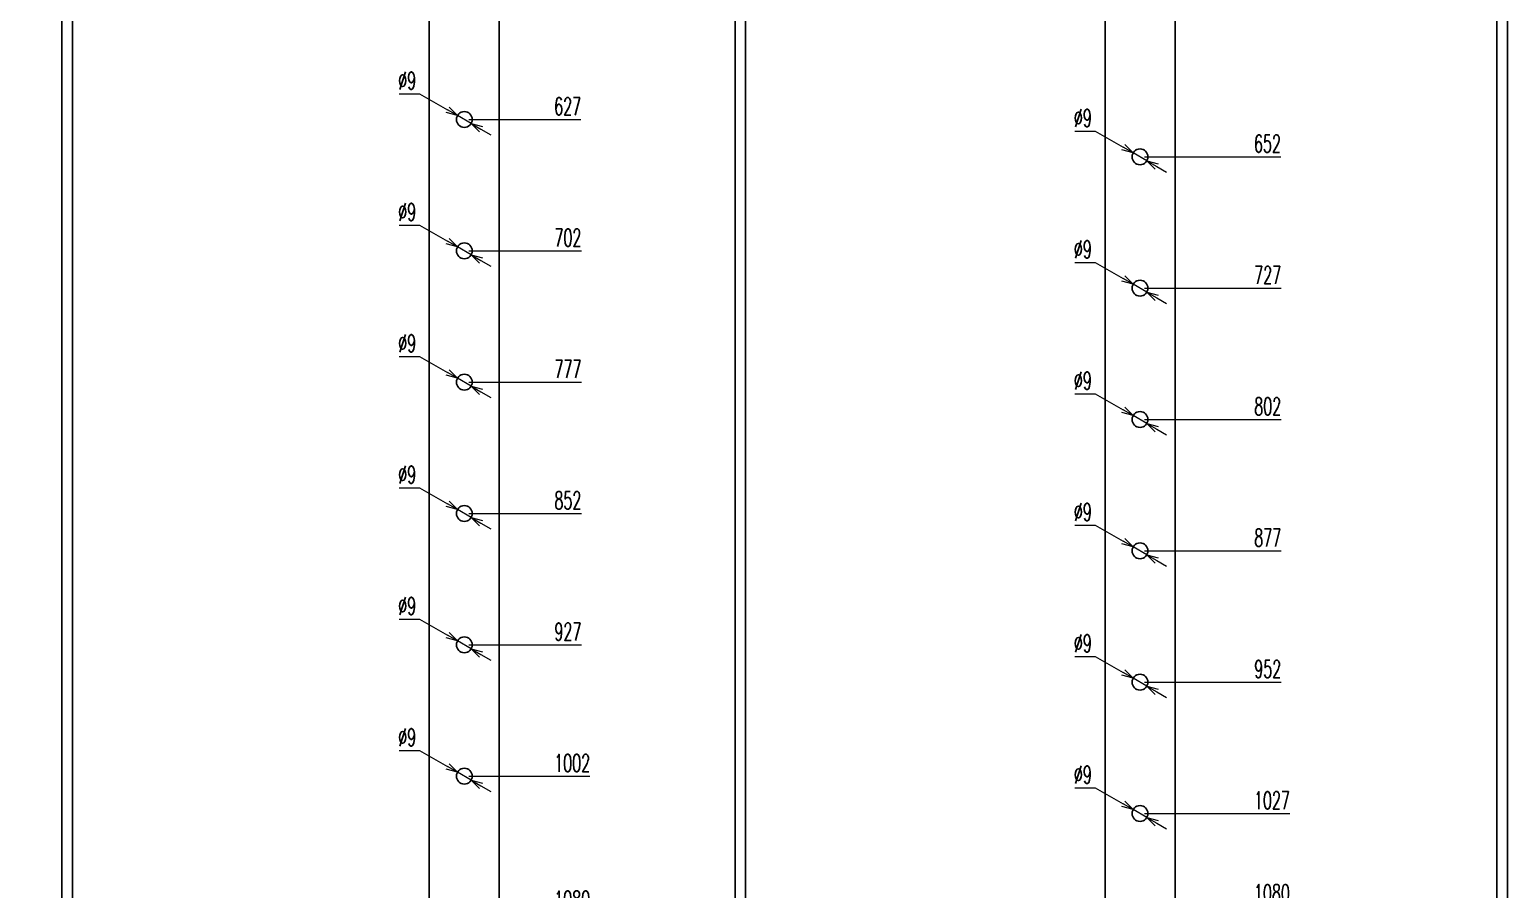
# Model space of a CAD drawing. Header units: millimetres. Extents: x 173893 to 258446, y -176540 to -123824.
# Drawn here: x 194431 to 195276, y -168520 to -168029 of the extents above; entities that cross this region are included whole.
import ezdxf

# ---------------------------------------------------------------- set-up
doc = ezdxf.new("R2010")
doc.units = ezdxf.units.MM
doc.header["$LTSCALE"] = 3
doc.layers.add('@.DM. NÉT CHÍNH', color=7, linetype='Continuous')
doc.styles.add('Ann_w01', font='romans.shx', dxfattribs={"width": 0.6, "bigfont": 'chineset.shx'})
doc.dimstyles.new('Dim 01_SC05', dxfattribs={"dimscale": 5, "dimtxt": 2, "dimasz": 1.3, "dimexe": 0.5, "dimexo": 0.5, "dimgap": 0.5, "dimtad": 1, "dimtoh": 1, "dimdec": 1, "dimzin": 12, "dimdsep": 46, "dimtxsty": 'Ann_w01', "dimblk": 'OPEN30', "dimcen": 1.5, "dimclrd": 6, "dimclre": 6, "dimclrt": 3, "dimadec": 1, "dimazin": 3, "dimtm": 1e-09, "dimtfac": 1, "dimtdec": 1, "dimtmove": 0, "dimatfit": 3, "dimldrblk": 'OPEN30', "dimfxl": 1, "dimtolj": 1, "dimlwd": 20, "dimlwe": 20, "dimarcsym": 0})

# ---------------------------------------------------------------- blocks, each defined once
blk = doc.blocks.new('*D811')
at = {"layer": '@.DM. NÉT CHÍNH', "color": 6, "linetype": 'Continuous', "lineweight": 20, "transparency": 16777216}
blk.add_line((194702.13, -168618.72), (194751.42, -168618.72), dxfattribs=at)
at = {"layer": 'Defpoints', "color": 0, "linetype": 'Continuous', "transparency": 16777216}
for p in [(194679.63, -167453.72), (194699.63, -168618.72), (194728.63, -168618.72)]:
    blk.add_point(p, dxfattribs=at)
at = {"layer": '@.DM. NÉT CHÍNH', "color": 3, "linetype": 'Continuous', "transparency": 16777216, "insert": (194741.27, -168611.22), "char_height": 10, "attachment_point": 5, "style": 'Ann_w01'}
blk.add_mtext('\\A1;1165', dxfattribs=at)
blk = doc.blocks.new('_Open30')
at = {"color": 0, "linetype": 'ByBlock', "lineweight": -2}
for p, q in [((-1, 0.27), (0, 0)), ((0, 0), (-1, -0.27)), ((0, 0), (-1, 0))]:
    blk.add_line(p, q, dxfattribs=at)
blk = doc.blocks.new('*D812')
at = {"layer": '@.DM. NÉT CHÍNH', "color": 6, "linetype": 'Continuous', "lineweight": 20, "transparency": 16777216}
blk.add_line((194682.13, -168598.72), (194751.42, -168598.72), dxfattribs=at)
at = {"layer": 'Defpoints', "color": 0, "linetype": 'Continuous', "transparency": 16777216}
for p in [(194679.63, -167453.72), (194679.63, -168598.72), (194728.63, -168598.72)]:
    blk.add_point(p, dxfattribs=at)
at = {"layer": '@.DM. NÉT CHÍNH', "color": 3, "linetype": 'Continuous', "transparency": 16777216, "insert": (194741.27, -168591.22), "char_height": 10, "attachment_point": 5, "style": 'Ann_w01'}
blk.add_mtext('\\A1;1145', dxfattribs=at)
blk = doc.blocks.new('*D813')
at = {"layer": '@.DM. NÉT CHÍNH', "color": 6, "linetype": 'Continuous', "lineweight": 20, "transparency": 16777216}
blk.add_line((194702.13, -168564.72), (194749.7, -168564.72), dxfattribs=at)
at = {"layer": 'Defpoints', "color": 0, "linetype": 'Continuous', "transparency": 16777216}
for p in [(194679.63, -167453.72), (194699.63, -168564.72), (194728.63, -168564.72)]:
    blk.add_point(p, dxfattribs=at)
at = {"layer": '@.DM. NÉT CHÍNH', "color": 3, "linetype": 'Continuous', "transparency": 16777216, "insert": (194740.42, -168557.22), "char_height": 10, "attachment_point": 5, "style": 'Ann_w01'}
blk.add_mtext('\\A1;1111', dxfattribs=at)
blk = doc.blocks.new('*D814')
at = {"layer": '@.DM. NÉT CHÍNH', "color": 6, "linetype": 'Continuous', "lineweight": 20, "transparency": 16777216}
blk.add_line((194702.13, -168533.72), (194751.42, -168533.72), dxfattribs=at)
at = {"layer": 'Defpoints', "color": 0, "linetype": 'Continuous', "transparency": 16777216}
for p in [(194679.63, -167453.72), (194699.63, -168533.72), (194728.63, -168533.72)]:
    blk.add_point(p, dxfattribs=at)
at = {"layer": '@.DM. NÉT CHÍNH', "color": 3, "linetype": 'Continuous', "transparency": 16777216, "insert": (194741.27, -168526.22), "char_height": 10, "attachment_point": 5, "style": 'Ann_w01'}
blk.add_mtext('\\A1;1080', dxfattribs=at)
blk = doc.blocks.new('*D815')
at = {"layer": '@.DM. NÉT CHÍNH', "color": 6, "linetype": 'Continuous', "lineweight": 20, "transparency": 16777216}
blk.add_line((194682.13, -168455.72), (194751.42, -168455.72), dxfattribs=at)
at = {"layer": 'Defpoints', "color": 0, "linetype": 'Continuous', "transparency": 16777216}
for p in [(194679.63, -167453.72), (194679.63, -168455.72), (194728.63, -168455.72)]:
    blk.add_point(p, dxfattribs=at)
at = {"layer": '@.DM. NÉT CHÍNH', "color": 3, "linetype": 'Continuous', "transparency": 16777216, "insert": (194741.27, -168448.22), "char_height": 10, "attachment_point": 5, "style": 'Ann_w01'}
blk.add_mtext('\\A1;1002', dxfattribs=at)
blk = doc.blocks.new('*D816')
at = {"layer": '@.DM. NÉT CHÍNH', "color": 6, "linetype": 'Continuous', "lineweight": 20, "transparency": 16777216}
blk.add_line((194682.13, -168380.72), (194746.56, -168380.72), dxfattribs=at)
at = {"layer": 'Defpoints', "color": 0, "linetype": 'Continuous', "transparency": 16777216}
for p in [(194679.63, -167453.72), (194679.63, -168380.72), (194728.63, -168380.72)]:
    blk.add_point(p, dxfattribs=at)
at = {"layer": '@.DM. NÉT CHÍNH', "color": 3, "linetype": 'Continuous', "transparency": 16777216, "insert": (194738.84, -168373.22), "char_height": 10, "attachment_point": 5, "style": 'Ann_w01'}
blk.add_mtext('\\A1;927', dxfattribs=at)
blk = doc.blocks.new('*D817')
at = {"layer": '@.DM. NÉT CHÍNH', "color": 6, "linetype": 'Continuous', "lineweight": 20, "transparency": 16777216}
blk.add_line((194682.13, -168305.72), (194746.56, -168305.72), dxfattribs=at)
at = {"layer": 'Defpoints', "color": 0, "linetype": 'Continuous', "transparency": 16777216}
for p in [(194679.63, -167453.72), (194679.63, -168305.72), (194728.63, -168305.72)]:
    blk.add_point(p, dxfattribs=at)
at = {"layer": '@.DM. NÉT CHÍNH', "color": 3, "linetype": 'Continuous', "transparency": 16777216, "insert": (194738.84, -168298.22), "char_height": 10, "attachment_point": 5, "style": 'Ann_w01'}
blk.add_mtext('\\A1;852', dxfattribs=at)
blk = doc.blocks.new('*D818')
at = {"layer": '@.DM. NÉT CHÍNH', "color": 6, "linetype": 'Continuous', "lineweight": 20, "transparency": 16777216}
blk.add_line((194682.13, -168230.72), (194746.56, -168230.72), dxfattribs=at)
at = {"layer": 'Defpoints', "color": 0, "linetype": 'Continuous', "transparency": 16777216}
for p in [(194679.63, -167453.72), (194679.63, -168230.72), (194728.63, -168230.72)]:
    blk.add_point(p, dxfattribs=at)
at = {"layer": '@.DM. NÉT CHÍNH', "color": 3, "linetype": 'Continuous', "transparency": 16777216, "insert": (194738.84, -168223.22), "char_height": 10, "attachment_point": 5, "style": 'Ann_w01'}
blk.add_mtext('\\A1;777', dxfattribs=at)
blk = doc.blocks.new('*D819')
at = {"layer": '@.DM. NÉT CHÍNH', "color": 6, "linetype": 'Continuous', "lineweight": 20, "transparency": 16777216}
blk.add_line((194682.13, -168155.72), (194746.56, -168155.72), dxfattribs=at)
at = {"layer": 'Defpoints', "color": 0, "linetype": 'Continuous', "transparency": 16777216}
for p in [(194679.63, -167453.72), (194679.63, -168155.72), (194728.63, -168155.72)]:
    blk.add_point(p, dxfattribs=at)
at = {"layer": '@.DM. NÉT CHÍNH', "color": 3, "linetype": 'Continuous', "transparency": 16777216, "insert": (194738.84, -168148.22), "char_height": 10, "attachment_point": 5, "style": 'Ann_w01'}
blk.add_mtext('\\A1;702', dxfattribs=at)
blk = doc.blocks.new('*D820')
at = {"layer": '@.DM. NÉT CHÍNH', "color": 6, "linetype": 'Continuous', "lineweight": 20, "transparency": 16777216}
blk.add_line((194682.13, -168080.72), (194746.27, -168080.72), dxfattribs=at)
at = {"layer": 'Defpoints', "color": 0, "linetype": 'Continuous', "transparency": 16777216}
for p in [(194679.63, -167453.72), (194679.63, -168080.72), (194728.63, -168080.72)]:
    blk.add_point(p, dxfattribs=at)
at = {"layer": '@.DM. NÉT CHÍNH', "color": 3, "linetype": 'Continuous', "transparency": 16777216, "insert": (194738.7, -168073.22), "char_height": 10, "attachment_point": 5, "style": 'Ann_w01'}
blk.add_mtext('\\A1;627', dxfattribs=at)
blk = doc.blocks.new('*D828')
at = {"layer": '@.DM. NÉT CHÍNH', "color": 6, "linetype": 'Continuous', "lineweight": 20, "transparency": 16777216}
blk.add_line((195088.33, -168627.05), (195151.38, -168627.05), dxfattribs=at)
at = {"layer": 'Defpoints', "color": 0, "linetype": 'Continuous', "transparency": 16777216}
for p in [(195065.83, -167450.05), (195085.83, -168627.05), (195128.59, -168627.05)]:
    blk.add_point(p, dxfattribs=at)
at = {"layer": '@.DM. NÉT CHÍNH', "color": 3, "linetype": 'Continuous', "transparency": 16777216, "insert": (195141.24, -168619.55), "char_height": 10, "attachment_point": 5, "style": 'Ann_w01'}
blk.add_mtext('\\A1;1177', dxfattribs=at)
blk = doc.blocks.new('*D829')
at = {"layer": '@.DM. NÉT CHÍNH', "color": 6, "linetype": 'Continuous', "lineweight": 20, "transparency": 16777216}
blk.add_line((195068.33, -168607.05), (195151.38, -168607.05), dxfattribs=at)
at = {"layer": 'Defpoints', "color": 0, "linetype": 'Continuous', "transparency": 16777216}
for p in [(195065.83, -167450.05), (195065.83, -168607.05), (195128.59, -168607.05)]:
    blk.add_point(p, dxfattribs=at)
at = {"layer": '@.DM. NÉT CHÍNH', "color": 3, "linetype": 'Continuous', "transparency": 16777216, "insert": (195141.24, -168599.55), "char_height": 10, "attachment_point": 5, "style": 'Ann_w01'}
blk.add_mtext('\\A1;1157', dxfattribs=at)
blk = doc.blocks.new('*D830')
at = {"layer": '@.DM. NÉT CHÍNH', "color": 6, "linetype": 'Continuous', "lineweight": 20, "transparency": 16777216}
blk.add_line((195088.33, -168582.05), (195151.38, -168582.05), dxfattribs=at)
at = {"layer": 'Defpoints', "color": 0, "linetype": 'Continuous', "transparency": 16777216}
for p in [(195065.83, -167450.05), (195085.83, -168582.05), (195128.59, -168582.05)]:
    blk.add_point(p, dxfattribs=at)
at = {"layer": '@.DM. NÉT CHÍNH', "color": 3, "linetype": 'Continuous', "transparency": 16777216, "insert": (195141.24, -168574.55), "char_height": 10, "attachment_point": 5, "style": 'Ann_w01'}
blk.add_mtext('\\A1;1132', dxfattribs=at)
blk = doc.blocks.new('*D831')
at = {"layer": '@.DM. NÉT CHÍNH', "color": 6, "linetype": 'Continuous', "lineweight": 20, "transparency": 16777216}
blk.add_line((195088.33, -168530.05), (195151.38, -168530.05), dxfattribs=at)
at = {"layer": 'Defpoints', "color": 0, "linetype": 'Continuous', "transparency": 16777216}
for p in [(195065.83, -167450.05), (195085.83, -168530.05), (195128.59, -168530.05)]:
    blk.add_point(p, dxfattribs=at)
at = {"layer": '@.DM. NÉT CHÍNH', "color": 3, "linetype": 'Continuous', "transparency": 16777216, "insert": (195141.24, -168522.55), "char_height": 10, "attachment_point": 5, "style": 'Ann_w01'}
blk.add_mtext('\\A1;1080', dxfattribs=at)
blk = doc.blocks.new('*D832')
at = {"layer": '@.DM. NÉT CHÍNH', "color": 6, "linetype": 'Continuous', "lineweight": 20, "transparency": 16777216}
blk.add_line((195068.33, -168477.05), (195151.38, -168477.05), dxfattribs=at)
at = {"layer": 'Defpoints', "color": 0, "linetype": 'Continuous', "transparency": 16777216}
for p in [(195065.83, -167450.05), (195065.83, -168477.05), (195128.59, -168477.05)]:
    blk.add_point(p, dxfattribs=at)
at = {"layer": '@.DM. NÉT CHÍNH', "color": 3, "linetype": 'Continuous', "transparency": 16777216, "insert": (195141.24, -168469.55), "char_height": 10, "attachment_point": 5, "style": 'Ann_w01'}
blk.add_mtext('\\A1;1027', dxfattribs=at)
blk = doc.blocks.new('*D833')
at = {"layer": '@.DM. NÉT CHÍNH', "color": 6, "linetype": 'Continuous', "lineweight": 20, "transparency": 16777216}
blk.add_line((195068.33, -168402.05), (195146.52, -168402.05), dxfattribs=at)
at = {"layer": 'Defpoints', "color": 0, "linetype": 'Continuous', "transparency": 16777216}
for p in [(195065.83, -167450.05), (195065.83, -168402.05), (195128.59, -168402.05)]:
    blk.add_point(p, dxfattribs=at)
at = {"layer": '@.DM. NÉT CHÍNH', "color": 3, "linetype": 'Continuous', "transparency": 16777216, "insert": (195138.81, -168394.55), "char_height": 10, "attachment_point": 5, "style": 'Ann_w01'}
blk.add_mtext('\\A1;952', dxfattribs=at)
blk = doc.blocks.new('*D834')
at = {"layer": '@.DM. NÉT CHÍNH', "color": 6, "linetype": 'Continuous', "lineweight": 20, "transparency": 16777216}
blk.add_line((195068.33, -168327.05), (195146.52, -168327.05), dxfattribs=at)
at = {"layer": 'Defpoints', "color": 0, "linetype": 'Continuous', "transparency": 16777216}
for p in [(195065.83, -167450.05), (195065.83, -168327.05), (195128.59, -168327.05)]:
    blk.add_point(p, dxfattribs=at)
at = {"layer": '@.DM. NÉT CHÍNH', "color": 3, "linetype": 'Continuous', "transparency": 16777216, "insert": (195138.81, -168319.55), "char_height": 10, "attachment_point": 5, "style": 'Ann_w01'}
blk.add_mtext('\\A1;877', dxfattribs=at)
blk = doc.blocks.new('*D835')
at = {"layer": '@.DM. NÉT CHÍNH', "color": 6, "linetype": 'Continuous', "lineweight": 20, "transparency": 16777216}
blk.add_line((195068.33, -168252.05), (195146.52, -168252.05), dxfattribs=at)
at = {"layer": 'Defpoints', "color": 0, "linetype": 'Continuous', "transparency": 16777216}
for p in [(195065.83, -167450.05), (195065.83, -168252.05), (195128.59, -168252.05)]:
    blk.add_point(p, dxfattribs=at)
at = {"layer": '@.DM. NÉT CHÍNH', "color": 3, "linetype": 'Continuous', "transparency": 16777216, "insert": (195138.81, -168244.55), "char_height": 10, "attachment_point": 5, "style": 'Ann_w01'}
blk.add_mtext('\\A1;802', dxfattribs=at)
blk = doc.blocks.new('*D836')
at = {"layer": '@.DM. NÉT CHÍNH', "color": 6, "linetype": 'Continuous', "lineweight": 20, "transparency": 16777216}
blk.add_line((195068.33, -168177.05), (195146.52, -168177.05), dxfattribs=at)
at = {"layer": 'Defpoints', "color": 0, "linetype": 'Continuous', "transparency": 16777216}
for p in [(195065.83, -167450.05), (195065.83, -168177.05), (195128.59, -168177.05)]:
    blk.add_point(p, dxfattribs=at)
at = {"layer": '@.DM. NÉT CHÍNH', "color": 3, "linetype": 'Continuous', "transparency": 16777216, "insert": (195138.81, -168169.55), "char_height": 10, "attachment_point": 5, "style": 'Ann_w01'}
blk.add_mtext('\\A1;727', dxfattribs=at)
blk = doc.blocks.new('*D837')
at = {"layer": '@.DM. NÉT CHÍNH', "color": 6, "linetype": 'Continuous', "lineweight": 20, "transparency": 16777216}
blk.add_line((195068.33, -168102.05), (195146.24, -168102.05), dxfattribs=at)
at = {"layer": 'Defpoints', "color": 0, "linetype": 'Continuous', "transparency": 16777216}
for p in [(195065.83, -167450.05), (195065.83, -168102.05), (195128.59, -168102.05)]:
    blk.add_point(p, dxfattribs=at)
at = {"layer": '@.DM. NÉT CHÍNH', "color": 3, "linetype": 'Continuous', "transparency": 16777216, "insert": (195138.66, -168094.55), "char_height": 10, "attachment_point": 5, "style": 'Ann_w01'}
blk.add_mtext('\\A1;652', dxfattribs=at)
blk = doc.blocks.new('*D873')
at = {"layer": '@.DM. NÉT CHÍNH', "color": 6, "linetype": 'Continuous', "lineweight": 20, "transparency": 16777216}
for p, q in [((195028.59, -168462.38), (195040.23, -168462.38)), ((195040.23, -168462.38), (195056.28, -168471.58)), ((195069.73, -168479.28), (195061.92, -168474.81)), ((195075.37, -168482.51), (195081.01, -168485.74))]:
    blk.add_line(p, q, dxfattribs=at)
at = {"layer": 'Defpoints', "color": 0, "linetype": 'Continuous', "transparency": 16777216}
for p in [(195061.92, -168474.81), (195069.73, -168479.28)]:
    blk.add_point(p, dxfattribs=at)
at = {"layer": '@.DM. NÉT CHÍNH', "color": 6, "linetype": 'Continuous', "lineweight": 20, "transparency": 16777216, "xscale": 6.5, "yscale": 6.5, "zscale": 6.5}
for p, rotation in [((195061.92, -168474.81), 330.1978940655118), ((195069.73, -168479.28), 150.1978940655118)]:
    blk.add_blockref('_Open30', p, dxfattribs=dict(at, rotation=rotation))
at = {"layer": '@.DM. NÉT CHÍNH', "color": 3, "linetype": 'Continuous', "transparency": 16777216, "insert": (195033.16, -168454.88), "char_height": 10, "attachment_point": 5, "style": 'Ann_w01'}
blk.add_mtext('\\A1;∅9', dxfattribs=at)
blk = doc.blocks.new('*D874')
at = {"layer": '@.DM. NÉT CHÍNH', "color": 6, "linetype": 'Continuous', "lineweight": 20, "transparency": 16777216}
for p, q in [((195028.59, -168387.38), (195040.23, -168387.38)), ((195040.23, -168387.38), (195056.28, -168396.58)), ((195069.73, -168404.28), (195061.92, -168399.81)), ((195075.37, -168407.51), (195081.01, -168410.74))]:
    blk.add_line(p, q, dxfattribs=at)
at = {"layer": 'Defpoints', "color": 0, "linetype": 'Continuous', "transparency": 16777216}
for p in [(195061.92, -168399.81), (195069.73, -168404.28)]:
    blk.add_point(p, dxfattribs=at)
at = {"layer": '@.DM. NÉT CHÍNH', "color": 6, "linetype": 'Continuous', "lineweight": 20, "transparency": 16777216, "xscale": 6.5, "yscale": 6.5, "zscale": 6.5}
for p, rotation in [((195061.92, -168399.81), 330.1978940663844), ((195069.73, -168404.28), 150.1978940663844)]:
    blk.add_blockref('_Open30', p, dxfattribs=dict(at, rotation=rotation))
at = {"layer": '@.DM. NÉT CHÍNH', "color": 3, "linetype": 'Continuous', "transparency": 16777216, "insert": (195033.16, -168379.88), "char_height": 10, "attachment_point": 5, "style": 'Ann_w01'}
blk.add_mtext('\\A1;∅9', dxfattribs=at)
blk = doc.blocks.new('*D875')
at = {"layer": '@.DM. NÉT CHÍNH', "color": 6, "linetype": 'Continuous', "lineweight": 20, "transparency": 16777216}
for p, q in [((195028.59, -168312.38), (195040.23, -168312.38)), ((195040.23, -168312.38), (195056.28, -168321.58)), ((195069.73, -168329.28), (195061.92, -168324.81)), ((195075.37, -168332.51), (195081.01, -168335.74))]:
    blk.add_line(p, q, dxfattribs=at)
at = {"layer": 'Defpoints', "color": 0, "linetype": 'Continuous', "transparency": 16777216}
for p in [(195061.92, -168324.81), (195069.73, -168329.28)]:
    blk.add_point(p, dxfattribs=at)
at = {"layer": '@.DM. NÉT CHÍNH', "color": 6, "linetype": 'Continuous', "lineweight": 20, "transparency": 16777216, "xscale": 6.5, "yscale": 6.5, "zscale": 6.5}
for p, rotation in [((195061.92, -168324.81), 330.1978940660643), ((195069.73, -168329.28), 150.1978940660643)]:
    blk.add_blockref('_Open30', p, dxfattribs=dict(at, rotation=rotation))
at = {"layer": '@.DM. NÉT CHÍNH', "color": 3, "linetype": 'Continuous', "transparency": 16777216, "insert": (195033.16, -168304.88), "char_height": 10, "attachment_point": 5, "style": 'Ann_w01'}
blk.add_mtext('\\A1;∅9', dxfattribs=at)
blk = doc.blocks.new('*D876')
at = {"layer": '@.DM. NÉT CHÍNH', "color": 6, "linetype": 'Continuous', "lineweight": 20, "transparency": 16777216}
for p, q in [((195028.59, -168237.38), (195040.23, -168237.38)), ((195040.23, -168237.38), (195056.28, -168246.58)), ((195069.73, -168254.28), (195061.92, -168249.81)), ((195075.37, -168257.51), (195081.01, -168260.74))]:
    blk.add_line(p, q, dxfattribs=at)
at = {"layer": 'Defpoints', "color": 0, "linetype": 'Continuous', "transparency": 16777216}
for p in [(195061.92, -168249.81), (195069.73, -168254.28)]:
    blk.add_point(p, dxfattribs=at)
at = {"layer": '@.DM. NÉT CHÍNH', "color": 6, "linetype": 'Continuous', "lineweight": 20, "transparency": 16777216, "xscale": 6.5, "yscale": 6.5, "zscale": 6.5}
for p, rotation in [((195061.92, -168249.81), 330.1978940662236), ((195069.73, -168254.28), 150.1978940662236)]:
    blk.add_blockref('_Open30', p, dxfattribs=dict(at, rotation=rotation))
at = {"layer": '@.DM. NÉT CHÍNH', "color": 3, "linetype": 'Continuous', "transparency": 16777216, "insert": (195033.16, -168229.88), "char_height": 10, "attachment_point": 5, "style": 'Ann_w01'}
blk.add_mtext('\\A1;∅9', dxfattribs=at)
blk = doc.blocks.new('*D877')
at = {"layer": '@.DM. NÉT CHÍNH', "color": 6, "linetype": 'Continuous', "lineweight": 20, "transparency": 16777216}
for p, q in [((195028.59, -168162.38), (195040.23, -168162.38)), ((195040.23, -168162.38), (195056.28, -168171.58)), ((195069.73, -168179.28), (195061.92, -168174.81)), ((195075.37, -168182.51), (195081.01, -168185.74))]:
    blk.add_line(p, q, dxfattribs=at)
at = {"layer": 'Defpoints', "color": 0, "linetype": 'Continuous', "transparency": 16777216}
for p in [(195061.92, -168174.81), (195069.73, -168179.28)]:
    blk.add_point(p, dxfattribs=at)
at = {"layer": '@.DM. NÉT CHÍNH', "color": 6, "linetype": 'Continuous', "lineweight": 20, "transparency": 16777216, "xscale": 6.5, "yscale": 6.5, "zscale": 6.5}
for p, rotation in [((195061.92, -168174.81), 330.1978940659723), ((195069.73, -168179.28), 150.1978940659723)]:
    blk.add_blockref('_Open30', p, dxfattribs=dict(at, rotation=rotation))
at = {"layer": '@.DM. NÉT CHÍNH', "color": 3, "linetype": 'Continuous', "transparency": 16777216, "insert": (195033.16, -168154.88), "char_height": 10, "attachment_point": 5, "style": 'Ann_w01'}
blk.add_mtext('\\A1;∅9', dxfattribs=at)
blk = doc.blocks.new('*D878')
at = {"layer": '@.DM. NÉT CHÍNH', "color": 6, "linetype": 'Continuous', "lineweight": 20, "transparency": 16777216}
for p, q in [((195028.59, -168087.38), (195040.23, -168087.38)), ((195040.23, -168087.38), (195056.28, -168096.58)), ((195069.73, -168104.28), (195061.92, -168099.81)), ((195075.37, -168107.51), (195081.01, -168110.74))]:
    blk.add_line(p, q, dxfattribs=at)
at = {"layer": 'Defpoints', "color": 0, "linetype": 'Continuous', "transparency": 16777216}
for p in [(195061.92, -168099.81), (195069.73, -168104.28)]:
    blk.add_point(p, dxfattribs=at)
at = {"layer": '@.DM. NÉT CHÍNH', "color": 6, "linetype": 'Continuous', "lineweight": 20, "transparency": 16777216, "xscale": 6.5, "yscale": 6.5, "zscale": 6.5}
for p, rotation in [((195061.92, -168099.81), 330.1978940659488), ((195069.73, -168104.28), 150.1978940659489)]:
    blk.add_blockref('_Open30', p, dxfattribs=dict(at, rotation=rotation))
at = {"layer": '@.DM. NÉT CHÍNH', "color": 3, "linetype": 'Continuous', "transparency": 16777216, "insert": (195033.16, -168079.88), "char_height": 10, "attachment_point": 5, "style": 'Ann_w01'}
blk.add_mtext('\\A1;∅9', dxfattribs=at)
blk = doc.blocks.new('*D884')
at = {"layer": '@.DM. NÉT CHÍNH', "color": 6, "linetype": 'Continuous', "lineweight": 20, "transparency": 16777216}
for p, q in [((194642.38, -168441.06), (194654.03, -168441.06)), ((194654.03, -168441.06), (194670.08, -168450.25)), ((194683.53, -168457.96), (194675.72, -168453.48)), ((194689.17, -168461.19), (194694.81, -168464.42))]:
    blk.add_line(p, q, dxfattribs=at)
at = {"layer": 'Defpoints', "color": 0, "linetype": 'Continuous', "transparency": 16777216}
for p in [(194675.72, -168453.48), (194683.53, -168457.96)]:
    blk.add_point(p, dxfattribs=at)
at = {"layer": '@.DM. NÉT CHÍNH', "color": 6, "linetype": 'Continuous', "lineweight": 20, "transparency": 16777216, "xscale": 6.5, "yscale": 6.5, "zscale": 6.5}
for p, rotation in [((194675.72, -168453.48), 330.197894066592), ((194683.53, -168457.96), 150.197894066592)]:
    blk.add_blockref('_Open30', p, dxfattribs=dict(at, rotation=rotation))
at = {"layer": '@.DM. NÉT CHÍNH', "color": 3, "linetype": 'Continuous', "transparency": 16777216, "insert": (194646.96, -168433.56), "char_height": 10, "attachment_point": 5, "style": 'Ann_w01'}
blk.add_mtext('\\A1;∅9', dxfattribs=at)
blk = doc.blocks.new('*D885')
at = {"layer": '@.DM. NÉT CHÍNH', "color": 6, "linetype": 'Continuous', "lineweight": 20, "transparency": 16777216}
for p, q in [((194642.38, -168366.06), (194654.03, -168366.06)), ((194654.03, -168366.06), (194670.08, -168375.25)), ((194683.53, -168382.96), (194675.72, -168378.48)), ((194689.17, -168386.19), (194694.81, -168389.42))]:
    blk.add_line(p, q, dxfattribs=at)
at = {"layer": 'Defpoints', "color": 0, "linetype": 'Continuous', "transparency": 16777216}
for p in [(194675.72, -168378.48), (194683.53, -168382.96)]:
    blk.add_point(p, dxfattribs=at)
at = {"layer": '@.DM. NÉT CHÍNH', "color": 6, "linetype": 'Continuous', "lineweight": 20, "transparency": 16777216, "xscale": 6.5, "yscale": 6.5, "zscale": 6.5}
for p, rotation in [((194675.72, -168378.48), 330.1978940655118), ((194683.53, -168382.96), 150.1978940655118)]:
    blk.add_blockref('_Open30', p, dxfattribs=dict(at, rotation=rotation))
at = {"layer": '@.DM. NÉT CHÍNH', "color": 3, "linetype": 'Continuous', "transparency": 16777216, "insert": (194646.96, -168358.56), "char_height": 10, "attachment_point": 5, "style": 'Ann_w01'}
blk.add_mtext('\\A1;∅9', dxfattribs=at)
blk = doc.blocks.new('*D886')
at = {"layer": '@.DM. NÉT CHÍNH', "color": 6, "linetype": 'Continuous', "lineweight": 20, "transparency": 16777216}
for p, q in [((194642.38, -168291.06), (194654.03, -168291.06)), ((194654.03, -168291.06), (194670.08, -168300.25)), ((194683.53, -168307.96), (194675.72, -168303.48)), ((194689.17, -168311.19), (194694.81, -168314.42))]:
    blk.add_line(p, q, dxfattribs=at)
at = {"layer": 'Defpoints', "color": 0, "linetype": 'Continuous', "transparency": 16777216}
for p in [(194675.72, -168303.48), (194683.53, -168307.96)]:
    blk.add_point(p, dxfattribs=at)
at = {"layer": '@.DM. NÉT CHÍNH', "color": 6, "linetype": 'Continuous', "lineweight": 20, "transparency": 16777216, "xscale": 6.5, "yscale": 6.5, "zscale": 6.5}
for p, rotation in [((194675.72, -168303.48), 330.1978940664765), ((194683.53, -168307.96), 150.1978940664765)]:
    blk.add_blockref('_Open30', p, dxfattribs=dict(at, rotation=rotation))
at = {"layer": '@.DM. NÉT CHÍNH', "color": 3, "linetype": 'Continuous', "transparency": 16777216, "insert": (194646.96, -168283.56), "char_height": 10, "attachment_point": 5, "style": 'Ann_w01'}
blk.add_mtext('\\A1;∅9', dxfattribs=at)
blk = doc.blocks.new('*D887')
at = {"layer": '@.DM. NÉT CHÍNH', "color": 6, "linetype": 'Continuous', "lineweight": 20, "transparency": 16777216}
for p, q in [((194642.38, -168216.06), (194654.03, -168216.06)), ((194654.03, -168216.06), (194670.08, -168225.25)), ((194683.53, -168232.96), (194675.72, -168228.48)), ((194689.17, -168236.19), (194694.81, -168239.42))]:
    blk.add_line(p, q, dxfattribs=at)
at = {"layer": 'Defpoints', "color": 0, "linetype": 'Continuous', "transparency": 16777216}
for p in [(194675.72, -168228.48), (194683.53, -168232.96)]:
    blk.add_point(p, dxfattribs=at)
at = {"layer": '@.DM. NÉT CHÍNH', "color": 6, "linetype": 'Continuous', "lineweight": 20, "transparency": 16777216, "xscale": 6.5, "yscale": 6.5, "zscale": 6.5}
for p, rotation in [((194675.72, -168228.48), 330.1978940652122), ((194683.53, -168232.96), 150.1978940652122)]:
    blk.add_blockref('_Open30', p, dxfattribs=dict(at, rotation=rotation))
at = {"layer": '@.DM. NÉT CHÍNH', "color": 3, "linetype": 'Continuous', "transparency": 16777216, "insert": (194646.96, -168208.56), "char_height": 10, "attachment_point": 5, "style": 'Ann_w01'}
blk.add_mtext('\\A1;∅9', dxfattribs=at)
blk = doc.blocks.new('*D888')
at = {"layer": '@.DM. NÉT CHÍNH', "color": 6, "linetype": 'Continuous', "lineweight": 20, "transparency": 16777216}
for p, q in [((194642.38, -168141.06), (194654.03, -168141.06)), ((194654.03, -168141.06), (194670.08, -168150.25)), ((194683.53, -168157.96), (194675.72, -168153.48)), ((194689.17, -168161.19), (194694.81, -168164.42))]:
    blk.add_line(p, q, dxfattribs=at)
at = {"layer": 'Defpoints', "color": 0, "linetype": 'Continuous', "transparency": 16777216}
for p in [(194675.72, -168153.48), (194683.53, -168157.96)]:
    blk.add_point(p, dxfattribs=at)
at = {"layer": '@.DM. NÉT CHÍNH', "color": 6, "linetype": 'Continuous', "lineweight": 20, "transparency": 16777216, "xscale": 6.5, "yscale": 6.5, "zscale": 6.5}
for p, rotation in [((194675.72, -168153.48), 330.1978940656039), ((194683.53, -168157.96), 150.1978940656039)]:
    blk.add_blockref('_Open30', p, dxfattribs=dict(at, rotation=rotation))
at = {"layer": '@.DM. NÉT CHÍNH', "color": 3, "linetype": 'Continuous', "transparency": 16777216, "insert": (194646.96, -168133.56), "char_height": 10, "attachment_point": 5, "style": 'Ann_w01'}
blk.add_mtext('\\A1;∅9', dxfattribs=at)
blk = doc.blocks.new('*D889')
at = {"layer": '@.DM. NÉT CHÍNH', "color": 6, "linetype": 'Continuous', "lineweight": 20, "transparency": 16777216}
for p, q in [((194642.38, -168066.06), (194654.03, -168066.06)), ((194654.03, -168066.06), (194670.08, -168075.25)), ((194683.53, -168082.96), (194675.72, -168078.48)), ((194689.17, -168086.19), (194694.81, -168089.42))]:
    blk.add_line(p, q, dxfattribs=at)
at = {"layer": 'Defpoints', "color": 0, "linetype": 'Continuous', "transparency": 16777216}
for p in [(194675.72, -168078.48), (194683.53, -168082.96)]:
    blk.add_point(p, dxfattribs=at)
at = {"layer": '@.DM. NÉT CHÍNH', "color": 6, "linetype": 'Continuous', "lineweight": 20, "transparency": 16777216, "xscale": 6.5, "yscale": 6.5, "zscale": 6.5}
for p, rotation in [((194675.72, -168078.48), 330.1978940655118), ((194683.53, -168082.96), 150.1978940655118)]:
    blk.add_blockref('_Open30', p, dxfattribs=dict(at, rotation=rotation))
at = {"layer": '@.DM. NÉT CHÍNH', "color": 3, "linetype": 'Continuous', "transparency": 16777216, "insert": (194646.96, -168058.56), "char_height": 10, "attachment_point": 5, "style": 'Ann_w01'}
blk.add_mtext('\\A1;∅9', dxfattribs=at)

msp = doc.modelspace()

# ---------------------------------------------------------------- linework, layer by layer
at = {"color": 1}
for points in [[(194449.66, -167450.05), (194449.66, -168530.05), (194431.16, -168557.7), (194431.16, -168612.55)], [(194455.66, -167450.05), (194455.66, -168530.85), (194437.16, -168558.5), (194437.16, -168612.55)], [(194834.38, -167450.05), (194834.38, -168530.05), (194815.88, -168557.7), (194815.88, -168612.55)], [(194840.38, -167450.05), (194840.38, -168530.85), (194821.88, -168558.5), (194821.88, -168612.55)]]:
    msp.add_lwpolyline(points, dxfattribs=at)
msp.add_lwpolyline([(194659.63, -168618.72), (194659.63, -167453.72), (194699.63, -167453.72), (194699.63, -168618.72)], close=True, dxfattribs=at)
at = {"color": 2}
msp.add_lwpolyline([(195045.83, -168627.05), (195045.83, -167450.05), (195085.83, -167450.05), (195085.83, -168627.05)], close=True, dxfattribs=at)
for points in [[(195269.82, -167450.05), (195269.82, -168530.05), (195228.32, -168564.73), (195228.32, -168612.55)], [(195275.82, -167450.05), (195275.82, -168532.85), (195234.32, -168567.53), (195234.32, -168612.55)]]:
    msp.add_lwpolyline(points, dxfattribs=at)
at = {"color": 1, "linetype": 'Continuous'}
for centre in [(194679.63, -168080.72), (194679.63, -168155.72), (194679.63, -168230.72), (194679.63, -168305.72), (194679.63, -168380.72), (194679.63, -168455.72)]:
    msp.add_circle(centre, 4.5, dxfattribs=at)
at = {"color": 2, "linetype": 'Continuous'}
for centre in [(195065.83, -168102.05), (195065.83, -168177.05), (195065.83, -168252.05), (195065.83, -168327.05), (195065.83, -168402.05), (195065.83, -168477.05)]:
    msp.add_circle(centre, 4.5, dxfattribs=at)

# ---------------------------------------------------------------- dimensions: what is measured, and where the dimension line sits
at = {"layer": '@.DM. NÉT CHÍNH', "linetype": 'Continuous'}
for feature_location, offset, origin, picture, middle in [((194699.63, -168618.72), (29, 0), (194679.63, -167453.72), '*D811', (194741.27, -168611.22)), ((194679.63, -168598.72), (49, 0), (194679.63, -167453.72), '*D812', (194741.27, -168591.22)), ((194699.63, -168564.72), (29, 0), (194679.63, -167453.72), '*D813', (194740.42, -168557.22)), ((194699.63, -168533.72), (29, 0), (194679.63, -167453.72), '*D814', (194741.27, -168526.22)), ((194679.63, -168455.72), (49, 0), (194679.63, -167453.72), '*D815', (194741.27, -168448.22)), ((194679.63, -168380.72), (49, 0), (194679.63, -167453.72), '*D816', (194738.84, -168373.22)), ((194679.63, -168305.72), (49, 0), (194679.63, -167453.72), '*D817', (194738.84, -168298.22)), ((194679.63, -168230.72), (49, 0), (194679.63, -167453.72), '*D818', (194738.84, -168223.22)), ((194679.63, -168155.72), (49, 0), (194679.63, -167453.72), '*D819', (194738.84, -168148.22)), ((194679.63, -168080.72), (49, 0), (194679.63, -167453.72), '*D820', (194738.7, -168073.22)), ((195085.83, -168627.05), (42.76, 0), (195065.83, -167450.05), '*D828', (195141.24, -168619.55)), ((195065.83, -168607.05), (62.76, 0), (195065.83, -167450.05), '*D829', (195141.24, -168599.55)), ((195085.83, -168582.05), (42.76, 0), (195065.83, -167450.05), '*D830', (195141.24, -168574.55)), ((195085.83, -168530.05), (42.76, 0), (195065.83, -167450.05), '*D831', (195141.24, -168522.55)), ((195065.83, -168477.05), (62.76, 0), (195065.83, -167450.05), '*D832', (195141.24, -168469.55)), ((195065.83, -168402.05), (62.76, 0), (195065.83, -167450.05), '*D833', (195138.81, -168394.55)), ((195065.83, -168327.05), (62.76, 0), (195065.83, -167450.05), '*D834', (195138.81, -168319.55)), ((195065.83, -168252.05), (62.76, 0), (195065.83, -167450.05), '*D835', (195138.81, -168244.55)), ((195065.83, -168177.05), (62.76, 0), (195065.83, -167450.05), '*D836', (195138.81, -168169.55)), ((195065.83, -168102.05), (62.76, 0), (195065.83, -167450.05), '*D837', (195138.66, -168094.55))]:
    dim = msp.add_ordinate_dim(feature_location=feature_location, offset=offset, dtype=0, origin=origin, dimstyle='Dim 01_SC05', dxfattribs=at)
    dim.commit()
    dim.dimension.update_dxf_attribs({"geometry": picture, "text_midpoint": middle})
for p1, p2, picture, middle in [((194683.53, -168082.96), (194675.72, -168078.48), '*D889', (194646.96, -168066.06)), ((195069.73, -168104.28), (195061.92, -168099.81), '*D878', (195033.16, -168087.38)), ((194683.53, -168157.96), (194675.72, -168153.48), '*D888', (194646.96, -168141.06)), ((195069.73, -168179.28), (195061.92, -168174.81), '*D877', (195033.16, -168162.38)), ((194683.53, -168232.96), (194675.72, -168228.48), '*D887', (194646.96, -168216.06)), ((195069.73, -168254.28), (195061.92, -168249.81), '*D876', (195033.16, -168237.38)), ((194683.53, -168307.96), (194675.72, -168303.48), '*D886', (194646.96, -168291.06)), ((195069.73, -168329.28), (195061.92, -168324.81), '*D875', (195033.16, -168312.38)), ((194683.53, -168382.96), (194675.72, -168378.48), '*D885', (194646.96, -168366.06)), ((195069.73, -168404.28), (195061.92, -168399.81), '*D874', (195033.16, -168387.38)), ((194683.53, -168457.96), (194675.72, -168453.48), '*D884', (194646.96, -168441.06)), ((195069.73, -168479.28), (195061.92, -168474.81), '*D873', (195033.16, -168462.38))]:
    dim = msp.add_diameter_dim_2p(p1=p1, p2=p2, dimstyle='Dim 01_SC05', dxfattribs=at)
    dim.commit()
    dim.dimension.update_dxf_attribs({"geometry": picture, "text_midpoint": middle, "dimtype": 163})

doc.saveas('drawing.dxf')
